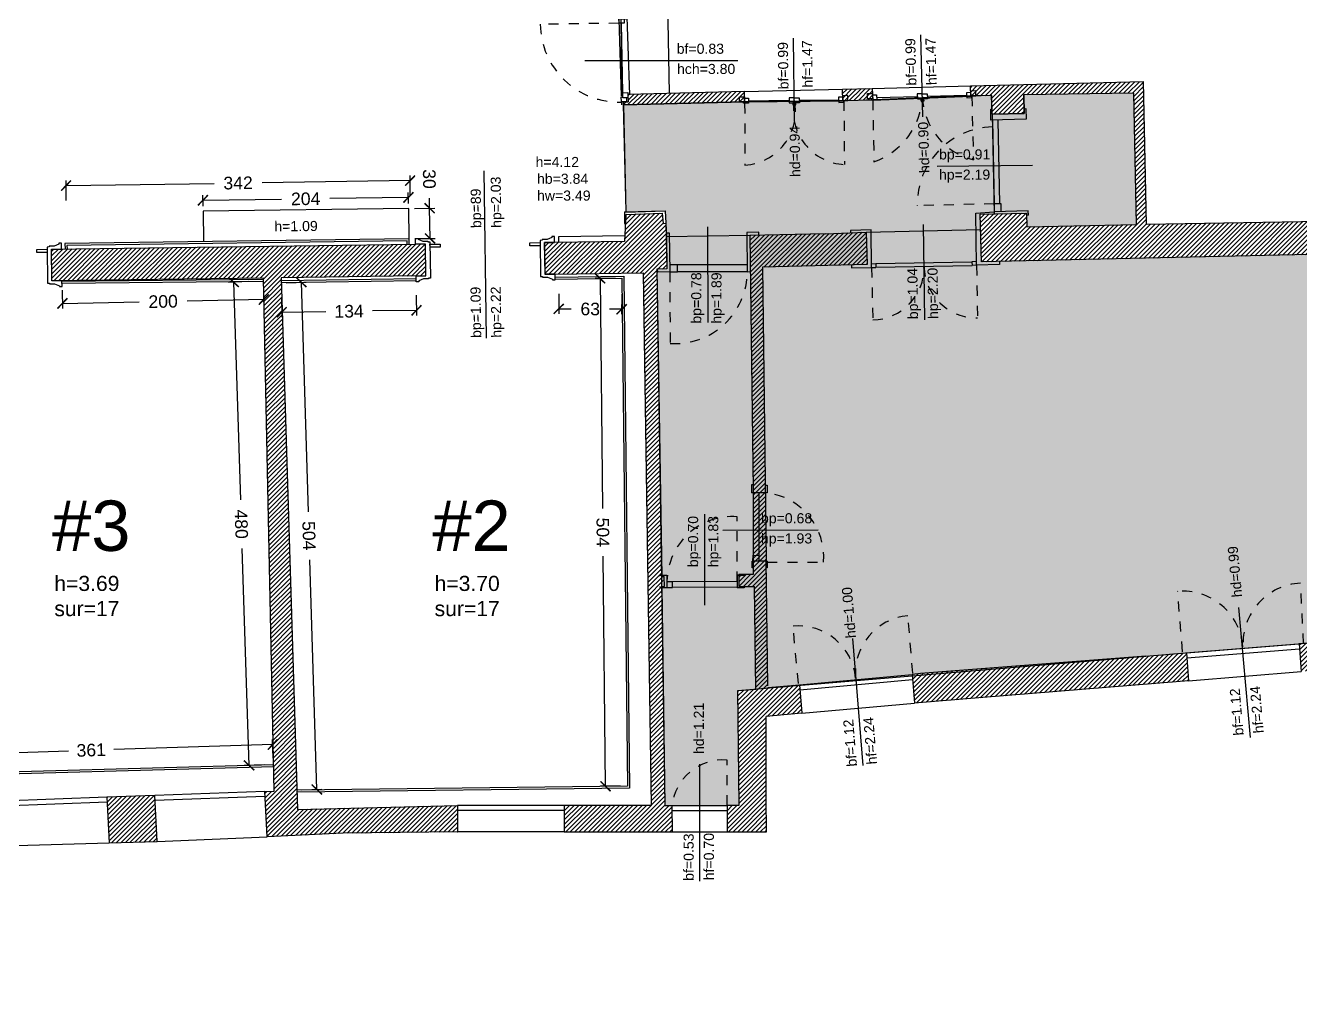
# Model space of a CAD drawing. Header units: millimetres. Extents: x -69 to 235, y 2 to 992.
# Drawn here: x 169.33 to 181.99, y 479.21 to 488.97 of the extents above; entities that cross this region are included whole.
import ezdxf
from ezdxf.enums import TextEntityAlignment as Align

# ---------------------------------------------------------------- set-up
doc = ezdxf.new("R2010")
doc.units = ezdxf.units.MM
doc.header["$LTSCALE"] = 0.01
doc.linetypes.add('HIDDEN2', pattern=[4.7625, 3.175, -1.5875])
for name, color, linetype in [('ob_A_CONTROPARETI', 10, 'Continuous'), ('ob_A_linea_proiezione', 251, 'HIDDEN2'), ('ob_A_linea_v2', 251, 'Continuous'), ('ob_A_muro', 1, 'Continuous'), ('ob_A_muro_r', 252, 'Continuous'), ('ob_A_serramento_vetro', 253, 'Continuous'), ('ob_cornici corrette', 3, 'Continuous'), ('ob_Q 1_50', 250, 'Continuous'), ('ob_retino chiaro', 254, 'Continuous'), ('ob_serramento_s', 3, 'Continuous'), ('ob_TXT 1_50', 250, 'Continuous')]:
    doc.layers.add(name, color=color, linetype=linetype)
doc.styles.add('m 1_50', font='arial.ttf', dxfattribs={"height": 0.125})
doc.styles.get("Standard").update_dxf_attribs({"font": 'arial.ttf'})
doc.styles.add('STYLE1', font='arial.ttf')
doc.styles.add('Testo L', font='arial.ttf', dxfattribs={"height": 2.5})
doc.dimstyles.new('m 1_50 cm', dxfattribs={"dimtxt": 0.1, "dimasz": 0.1, "dimexe": 0.05, "dimexo": 0.05, "dimgap": 0.1, "dimtad": 0, "dimdec": 1, "dimlfac": 100, "dimrnd": 1, "dimdsep": 46, "dimtxsty": 'm 1_50', "dimblk": 'ARCHTICK', "dimcen": 0.2, "dimadec": 0, "dimazin": 0, "dimtfac": 1, "dimtdec": 1, "dimtofl": 0, "dimtmove": 0, "dimatfit": 3, "dimldrblk": 'DOT', "dimfxl": 0.15, "dimfxlon": 1, "dimtolj": 1, "dimtzin": 0, "dimarcsym": 0})

# ---------------------------------------------------------------- blocks, each defined once
blk = doc.blocks.new('ccc')
at = {"layer": 'ob_A_linea_proiezione'}
for points in [[(61.188, 5.738), (60.406, 5.738)], [(61.217, 4.174), (60.435, 4.174)], [(61.229, 3.56), (60.447, 3.56)], [(61.258, 1.997), (60.476, 1.997)], [(61.269, 1.383), (60.487, 1.383)], [(61.269, 1.383), (60.487, 1.383)]]:
    blk.add_lwpolyline(points, dxfattribs=at)
for centre, radius, start, end in [((61.187, 5.737), 0.781, 179.9655, 271.143), ((61.217, 4.174), 0.782, 91.0649, 180), ((61.228, 3.56), 0.781, 179.9655, 271.143), ((61.258, 1.997), 0.782, 91.0649, 180), ((61.268, 1.382), 0.781, 179.9655, 271.143)]:
    blk.add_arc(centre, radius, start, end, dxfattribs=at)
at = {"layer": 'ob_A_linea_v2'}
for p, q in [((61.284, 0.662), (61.179, 6.25)), ((61.368, 0.672), (61.242, 6.25))]:
    blk.add_line(p, q, dxfattribs=at)
at = {"layer": 'ob_serramento_s'}
for points in [[(61.251, 5.829), (61.253, 5.779), (61.203, 5.778), (61.201, 5.828)], [(61.253, 4.958), (61.252, 5.008), (61.202, 5.006), (61.203, 4.956)], [(61.253, 4.958), (61.254, 4.908), (61.204, 4.906), (61.203, 4.956)], [(61.285, 4.086), (61.284, 4.136), (61.234, 4.135), (61.235, 4.085)], [(61.292, 3.652), (61.293, 3.602), (61.243, 3.6), (61.242, 3.65)], [(61.293, 2.78), (61.292, 2.83), (61.242, 2.829), (61.243, 2.779)], [(61.293, 2.78), (61.294, 2.73), (61.244, 2.729), (61.243, 2.779)], [(61.326, 1.909), (61.325, 1.959), (61.274, 1.957), (61.276, 1.907)], [(61.332, 1.474), (61.334, 1.424), (61.284, 1.423), (61.282, 1.473)], [(61.347, 0.694), (61.349, 0.644), (61.299, 0.643), (61.297, 0.693)]]:
    blk.add_lwpolyline(points, close=True, dxfattribs=at)
for points in [[(61.238, 5.778), (61.238, 5.738), (61.188, 5.738), (61.187, 5.788), (61.202, 5.788)], [(61.227, 5.007), (61.213, 5.738)], [(61.228, 4.956), (61.228, 4.957)], [(61.242, 4.175), (61.229, 4.907)], [(61.269, 4.136), (61.267, 4.176), (61.217, 4.174), (61.218, 4.124), (61.234, 4.125)], [(61.278, 3.601), (61.279, 3.561), (61.229, 3.56), (61.228, 3.61), (61.243, 3.61)], [(61.267, 2.829), (61.254, 3.56)], [(61.268, 2.778), (61.268, 2.78)], [(61.283, 1.997), (61.269, 2.729)], [(61.309, 1.958), (61.308, 1.998), (61.258, 1.997), (61.259, 1.947), (61.275, 1.947)], [(61.319, 1.423), (61.319, 1.383), (61.269, 1.383), (61.268, 1.433), (61.283, 1.433)], [(61.297, 0.693), (61.294, 1.383)], [(61.334, 0.643), (61.334, 0.603), (61.284, 0.602), (61.283, 0.652), (61.298, 0.653)]]:
    blk.add_lwpolyline(points, dxfattribs=at)
blk = doc.blocks.new('_ARCHTICK')
at = {"color": 0, "linetype": 'ByBlock', "const_width": 0.15}
blk.add_lwpolyline([(-0.5, -0.5), (0.5, 0.5)], dxfattribs=at)
blk = doc.blocks.new('*D65')
at = {"layer": 'Defpoints', "color": 0, "transparency": 16777216}
for p in [(167.859, 486.354), (171.672, 2.386), (167.859, 2.254)]:
    blk.add_point(p, dxfattribs=at)
at = {"layer": 'ob_Q 1_50', "color": 0, "lineweight": -2, "transparency": 16777216}
for p, q in [((167.859, 2.404), (167.859, 2.204)), ((171.672, 2.336), (171.672, 2.204)), ((167.859, 2.254), (169.539, 2.254)), ((171.672, 2.254), (169.991, 2.254))]:
    blk.add_line(p, q, dxfattribs=at)
at = {"layer": 'ob_Q 1_50', "color": 0, "lineweight": -2, "transparency": 16777216, "xscale": 0.1, "yscale": 0.1, "zscale": 0.1, "rotation": 180}
blk.add_blockref('_ARCHTICK', (167.859, 2.254), dxfattribs=at)
at = {"layer": 'ob_Q 1_50', "color": 0, "lineweight": -2, "transparency": 16777216, "xscale": 0.1, "yscale": 0.1, "zscale": 0.1}
blk.add_blockref('_ARCHTICK', (171.672, 2.254), dxfattribs=at)
at = {"layer": 'ob_Q 1_50', "color": 0, "transparency": 16777216, "insert": (169.765, 2.254), "char_height": 0.125, "attachment_point": 5, "style": 'm 1_50'}
blk.add_mtext('\\A1;381', dxfattribs=at)
blk = doc.blocks.new('_Dot')
at = {"color": 0, "linetype": 'ByBlock', "lineweight": -2}
blk.add_line((-0.5, 0), (-1, 0), dxfattribs=at)
at = {"color": 0, "linetype": 'ByBlock', "const_width": 0.5}
blk.add_lwpolyline([(-0.25, 0, 1), (0.25, 0, 1)], format="xyb", close=True, dxfattribs=at)
blk = doc.blocks.new('*D68')
at = {"layer": 'Defpoints', "color": 0, "transparency": 16777216}
for p in [(171.782, 481.83), (171.788, 481.643), (168.184, 481.531)]:
    blk.add_point(p, dxfattribs=at)
at = {"layer": 'ob_Q 1_50', "color": 0, "lineweight": -2, "transparency": 16777216}
for p, q in [((171.787, 481.693), (171.781, 481.88)), ((168.182, 481.581), (168.176, 481.768)), ((168.178, 481.718), (169.754, 481.767)), ((171.782, 481.83), (170.206, 481.781))]:
    blk.add_line(p, q, dxfattribs=at)
at = {"layer": 'ob_Q 1_50', "color": 0, "lineweight": -2, "transparency": 16777216, "xscale": 0.1, "yscale": 0.1, "zscale": 0.1}
for p, rotation in [((171.782, 481.83), 1.77074313234936), ((168.178, 481.718), 181.7707431323493)]:
    blk.add_blockref('_ARCHTICK', p, dxfattribs=dict(at, rotation=rotation))
at = {"layer": 'ob_Q 1_50', "color": 0, "transparency": 16777216, "insert": (169.98, 481.774), "char_height": 0.125, "attachment_point": 5, "rotation": 1.7707, "style": 'm 1_50'}
blk.add_mtext('\\A1;361', dxfattribs=at)
blk = doc.blocks.new('*D69')
at = {"layer": 'Defpoints', "color": 0, "transparency": 16777216}
for p in [(171.394, 486.419), (171.635, 486.426), (171.789, 481.63)]:
    blk.add_point(p, dxfattribs=at)
at = {"layer": 'ob_Q 1_50', "color": 0, "lineweight": -2, "transparency": 16777216}
for p, q in [((171.543, 486.424), (171.344, 486.417)), ((171.394, 486.419), (171.463, 484.257)), ((171.547, 481.623), (171.478, 483.776)), ((171.697, 481.627), (171.497, 481.621))]:
    blk.add_line(p, q, dxfattribs=at)
at = {"layer": 'ob_Q 1_50', "color": 0, "lineweight": -2, "transparency": 16777216, "xscale": 0.1, "yscale": 0.1, "zscale": 0.1}
for p, rotation in [((171.394, 486.419), 91.83378565850053), ((171.547, 481.623), 271.8337856585005)]:
    blk.add_blockref('_ARCHTICK', p, dxfattribs=dict(at, rotation=rotation))
at = {"layer": 'ob_Q 1_50', "color": 0, "transparency": 16777216, "insert": (171.47, 484.017), "char_height": 0.125, "attachment_point": 5, "rotation": 271.8338, "style": 'm 1_50'}
blk.add_mtext('\\A1;480', dxfattribs=at)
blk = doc.blocks.new('*D70')
at = {"layer": 'Defpoints', "color": 0, "transparency": 16777216}
for p in [(169.69, 486.389), (171.69, 486.427), (171.693, 486.247)]:
    blk.add_point(p, dxfattribs=at)
at = {"layer": 'ob_Q 1_50', "color": 0, "lineweight": -2, "transparency": 16777216}
for p, q in [((169.691, 486.339), (169.694, 486.158)), ((171.691, 486.377), (171.694, 486.197)), ((169.694, 486.208), (170.455, 486.223)), ((171.693, 486.247), (170.932, 486.232))]:
    blk.add_line(p, q, dxfattribs=at)
at = {"layer": 'ob_Q 1_50', "color": 0, "lineweight": -2, "transparency": 16777216, "xscale": 0.1, "yscale": 0.1, "zscale": 0.1}
for p, rotation in [((171.693, 486.247), 1.100985772598776), ((169.694, 486.208), 181.1009857725988)]:
    blk.add_blockref('_ARCHTICK', p, dxfattribs=dict(at, rotation=rotation))
at = {"layer": 'ob_Q 1_50', "color": 0, "transparency": 16777216, "insert": (170.694, 486.227), "char_height": 0.125, "attachment_point": 5, "rotation": 1.101, "style": 'm 1_50'}
blk.add_mtext('\\A1;200', dxfattribs=at)
blk = doc.blocks.new('*D71')
at = {"layer": 'Defpoints', "color": 0, "transparency": 16777216}
for p in [(175.248, 486.458), (175.086, 481.415), (175.303, 481.418)]:
    blk.add_point(p, dxfattribs=at)
at = {"layer": 'ob_Q 1_50', "color": 0, "lineweight": -2, "transparency": 16777216}
for p, q in [((175.182, 486.458), (174.982, 486.455)), ((175.032, 486.456), (175.056, 484.173)), ((175.086, 481.415), (175.062, 483.698)), ((175.236, 481.417), (175.036, 481.415))]:
    blk.add_line(p, q, dxfattribs=at)
at = {"layer": 'ob_Q 1_50', "color": 0, "lineweight": -2, "transparency": 16777216, "xscale": 0.1, "yscale": 0.1, "zscale": 0.1}
for p, rotation in [((175.032, 486.456), 90.62478471469106), ((175.086, 481.415), 270.624784714691)]:
    blk.add_blockref('_ARCHTICK', p, dxfattribs=dict(at, rotation=rotation))
at = {"layer": 'ob_Q 1_50', "color": 0, "transparency": 16777216, "insert": (175.059, 483.936), "char_height": 0.125, "attachment_point": 5, "rotation": 270.6248, "style": 'm 1_50'}
blk.add_mtext('\\A1;504', dxfattribs=at)
blk = doc.blocks.new('*D72')
at = {"layer": 'Defpoints', "color": 0, "transparency": 16777216}
for p in [(171.867, 486.413), (172.022, 481.378), (172.22, 481.384)]:
    blk.add_point(p, dxfattribs=at)
at = {"layer": 'ob_Q 1_50', "color": 0, "lineweight": -2, "transparency": 16777216}
for p, q in [((171.917, 486.414), (172.115, 486.42)), ((172.065, 486.419), (172.135, 484.139)), ((172.22, 481.384), (172.15, 483.664)), ((172.072, 481.38), (172.27, 481.386))]:
    blk.add_line(p, q, dxfattribs=at)
at = {"layer": 'ob_Q 1_50', "color": 0, "lineweight": -2, "transparency": 16777216, "xscale": 0.1, "yscale": 0.1, "zscale": 0.1}
for p, rotation in [((172.065, 486.419), 91.77074313235009), ((172.22, 481.384), 271.7707431323501)]:
    blk.add_blockref('_ARCHTICK', p, dxfattribs=dict(at, rotation=rotation))
at = {"layer": 'ob_Q 1_50', "color": 0, "transparency": 16777216, "insert": (172.142, 483.902), "char_height": 0.125, "attachment_point": 5, "rotation": 271.7707, "style": 'm 1_50'}
blk.add_mtext('\\A1;504', dxfattribs=at)
blk = doc.blocks.new('*D73')
at = {"layer": 'Defpoints', "color": 0, "transparency": 16777216}
for p in [(173.205, 486.431), (171.867, 486.413), (173.209, 486.139)]:
    blk.add_point(p, dxfattribs=at)
at = {"layer": 'ob_Q 1_50', "color": 0, "lineweight": -2, "transparency": 16777216}
for p, q in [((171.869, 486.271), (171.871, 486.071)), ((173.207, 486.289), (173.21, 486.089)), ((171.871, 486.121), (172.308, 486.127)), ((173.209, 486.139), (172.772, 486.133))]:
    blk.add_line(p, q, dxfattribs=at)
at = {"layer": 'ob_Q 1_50', "color": 0, "lineweight": -2, "transparency": 16777216, "xscale": 0.1, "yscale": 0.1, "zscale": 0.1}
for p, rotation in [((171.871, 486.121), 180.7754695937432), ((173.209, 486.139), 0.7754695937431613)]:
    blk.add_blockref('_ARCHTICK', p, dxfattribs=dict(at, rotation=rotation))
at = {"layer": 'ob_Q 1_50', "color": 0, "transparency": 16777216, "insert": (172.54, 486.13), "char_height": 0.125, "attachment_point": 5, "rotation": 0.7755, "style": 'm 1_50'}
blk.add_mtext('\\A1;134', dxfattribs=at)
blk = doc.blocks.new('*D74')
at = {"layer": 'Defpoints', "color": 0, "transparency": 16777216}
for p in [(174.623, 486.462), (175.248, 486.458), (175.246, 486.15)]:
    blk.add_point(p, dxfattribs=at)
at = {"layer": 'ob_Q 1_50', "color": 0, "lineweight": -2, "transparency": 16777216}
for p, q in [((174.622, 486.304), (174.621, 486.104)), ((175.247, 486.3), (175.246, 486.1)), ((174.621, 486.154), (174.744, 486.153)), ((175.246, 486.15), (175.124, 486.151))]:
    blk.add_line(p, q, dxfattribs=at)
at = {"layer": 'ob_Q 1_50', "color": 0, "lineweight": -2, "transparency": 16777216, "xscale": 0.1, "yscale": 0.1, "zscale": 0.1}
for p, rotation in [((174.621, 486.154), 179.6708167514122), ((175.246, 486.15), 359.6708167514122)]:
    blk.add_blockref('_ARCHTICK', p, dxfattribs=dict(at, rotation=rotation))
at = {"layer": 'ob_Q 1_50', "color": 0, "transparency": 16777216, "insert": (174.934, 486.152), "char_height": 0.125, "attachment_point": 5, "rotation": 359.6708, "style": 'm 1_50'}
blk.add_mtext('\\A1;63', dxfattribs=at)
blk = doc.blocks.new('*D77')
at = {"layer": 'Defpoints', "color": 0, "transparency": 16777216}
for p in [(173.146, 487.427), (173.154, 486.851), (169.739, 486.803)]:
    blk.add_point(p, dxfattribs=at)
at = {"layer": 'ob_Q 1_50', "color": 0, "lineweight": -2, "transparency": 16777216}
for p, q in [((173.148, 487.277), (173.145, 487.477)), ((169.733, 487.228), (169.73, 487.428)), ((169.731, 487.378), (171.201, 487.399)), ((173.146, 487.427), (171.676, 487.406))]:
    blk.add_line(p, q, dxfattribs=at)
at = {"layer": 'ob_Q 1_50', "color": 0, "lineweight": -2, "transparency": 16777216, "xscale": 0.1, "yscale": 0.1, "zscale": 0.1}
for p, rotation in [((173.146, 487.427), 0.8085399945204677), ((169.731, 487.378), 180.8085399945205)]:
    blk.add_blockref('_ARCHTICK', p, dxfattribs=dict(at, rotation=rotation))
at = {"layer": 'ob_Q 1_50', "color": 0, "transparency": 16777216, "insert": (171.438, 487.403), "char_height": 0.125, "attachment_point": 5, "rotation": 0.8085, "style": 'm 1_50'}
blk.add_mtext('\\A1;342', dxfattribs=at)
blk = doc.blocks.new('*D78')
at = {"layer": 'Defpoints', "color": 0, "transparency": 16777216}
for p in [(173.129, 487.26), (171.09, 487.123), (173.13, 487.151)]:
    blk.add_point(p, dxfattribs=at)
at = {"layer": 'ob_Q 1_50', "color": 0, "lineweight": -2, "transparency": 16777216}
for p, q in [((171.09, 487.173), (171.088, 487.282)), ((171.089, 487.232), (171.87, 487.243)), ((173.129, 487.26), (172.348, 487.249)), ((173.13, 487.201), (173.128, 487.31))]:
    blk.add_line(p, q, dxfattribs=at)
at = {"layer": 'ob_Q 1_50', "color": 0, "lineweight": -2, "transparency": 16777216, "xscale": 0.1, "yscale": 0.1, "zscale": 0.1}
for p, rotation in [((173.129, 487.26), 0.7754655433792914), ((171.089, 487.232), 180.7754655433793)]:
    blk.add_blockref('_ARCHTICK', p, dxfattribs=dict(at, rotation=rotation))
at = {"layer": 'ob_Q 1_50', "color": 0, "transparency": 16777216, "insert": (172.109, 487.246), "char_height": 0.125, "attachment_point": 5, "rotation": 0.7755, "style": 'm 1_50'}
blk.add_mtext('\\A1;204', dxfattribs=at)
blk = doc.blocks.new('*D105')
at = {"layer": 'Defpoints', "color": 0, "transparency": 16777216}
for p in [(173.132, 487.151), (173.34, 487.153), (173.136, 486.851)]:
    blk.add_point(p, dxfattribs=at)
at = {"layer": 'ob_Q 1_50', "color": 0, "lineweight": -2, "transparency": 16777216}
for p, q in [((173.34, 487.153), (173.339, 487.253)), ((173.19, 487.151), (173.39, 487.154)), ((173.344, 486.853), (173.34, 487.153)), ((173.194, 486.851), (173.394, 486.854))]:
    blk.add_line(p, q, dxfattribs=at)
at = {"layer": 'ob_Q 1_50', "color": 0, "lineweight": -2, "transparency": 16777216, "xscale": 0.1, "yscale": 0.1, "zscale": 0.1}
for p, rotation in [((173.34, 487.153), 90.77601833563904), ((173.344, 486.853), 270.776018335639)]:
    blk.add_blockref('_ARCHTICK', p, dxfattribs=dict(at, rotation=rotation))
at = {"layer": 'ob_Q 1_50', "color": 0, "transparency": 16777216, "insert": (173.336, 487.443), "char_height": 0.125, "attachment_point": 5, "rotation": 270.776, "style": 'm 1_50'}
blk.add_mtext('\\A1;30', dxfattribs=at)
blk = doc.blocks.new('A$C44A577F8')
at = {"layer": 'ob_cornici corrette'}
for points in [[(0.044, 0.18), (0.044, -0.18), (0.044, -0.18), (0.024, -0.18), (0.024, -0.187), (-0.025, -0.187), (-0.073, -0.207), (-0.073, -0.215), (-0.099, -0.215), (-0.099, -0.157), (0, -0.157), (0, 0.157), (-0.099, 0.157), (-0.099, 0.215), (-0.073, 0.215), (-0.073, 0.207), (-0.025, 0.187), (0.024, 0.187), (0.024, 0.18), (0.044, 0.18)], [(1.138, 0.18), (1.138, -0.18), (1.138, -0.18), (1.158, -0.18), (1.158, -0.187), (1.207, -0.187), (1.255, -0.207), (1.255, -0.215), (1.281, -0.215), (1.281, -0.157), (1.182, -0.157), (1.182, 0.157), (1.281, 0.157), (1.281, 0.215), (1.255, 0.215), (1.255, 0.207), (1.207, 0.187), (1.158, 0.187), (1.158, 0.18), (1.138, 0.18)]]:
    blk.add_lwpolyline(points, dxfattribs=at)
for points in [[(0.044, 0.157), (0.146, 0.157), (0.146, 0.127), (0.044, 0.127)], [(1.036, 0.157), (1.138, 0.157), (1.138, 0.127), (1.036, 0.127)]]:
    blk.add_lwpolyline(points, close=True, dxfattribs=at)

msp = doc.modelspace()

# ---------------------------------------------------------------- hatches: boundary and pattern name
at = {"layer": 'ob_A_muro_r'}
h = msp.add_hatch(dxfattribs=at)
h.set_pattern_fill('ANSI31', color=256, scale=0.01)
h.paths.add_polyline_path([(185.4749, 497.4966), (185.3386, 497.4995), (185.2644, 495.0807), (185.124, 495.085), (185.2007, 497.5879), (185.2262, 498.4176), (182.4134, 498.4762), (182.3776, 497.0157), (182.0659, 497.019), (182.0994, 498.7732), (182.4176, 498.7708), (182.4158, 498.5762), (185.2293, 498.5208), (185.2319, 498.6488), (185.3616, 498.6462), (185.3411, 497.6246), (185.4788, 497.6218)])
h.paths.add_polyline_path([(175.5582, 496.0257), (175.5539, 498.1035), (175.5526, 498.7575), (175.1249, 498.7575), (175.1198, 498.515), (174.2627, 498.5146), (172.9466, 498.514), (171.9358, 498.5136), (170.2793, 498.5129), (169.6707, 498.5126), (169.6682, 498.218), (173.5986, 498.186), (173.5986, 498.1873), (173.5986, 498.2005), (175.238, 498.178), (175.238, 496.4202), (175.238, 496.1412), (175.238, 494.3844), (175.2181, 494.3843), (175.2181, 494.3722), (173.5981, 494.3659), (173.5981, 494.3803), (169.9642, 494.3716), (169.9643, 494.0524), (169.9643, 493.9525), (170.1401, 493.9525), (170.1401, 493.8988), (170.1401, 493.7501), (170.4727, 493.7501), (170.4731, 493.9526), (175.1824, 493.9534), (175.1875, 493.4433), (175.5635, 493.4486)])
h.paths.add_polyline_path([(173.626, 496.4202), (173.5981, 496.4202), (173.5982, 496.4555), (173.3191, 496.4562), (173.3191, 496.4373), (170.2836, 496.4388), (170.2836, 496.4568), (170.0008, 496.4562), (170.0008, 496.4383), (170.0008, 496.4249), (169.9729, 496.1395), (170.0008, 496.1395), (170.0008, 496.1082), (170.2836, 496.1075), (170.2836, 496.122), (173.3122, 496.1234), (173.3122, 496.1069), (173.5981, 496.1075), (173.5981, 496.1412), (173.626, 496.1412)], flags=17)
h.paths.add_polyline_path([(182.4073, 491.3237), (182.0128, 491.3108), (182.0442, 490.3578), (181.8184, 490.3578), (181.825, 490.0676), (182.0679, 490.0676), (182.119, 488.6687), (182.125, 488.5167), (182.4699, 488.5243)])
h.paths.add_polyline_path([(185.7641, 487.3429), (185.1497, 487.2962), (185.1467, 489.7462), (184.6715, 489.7498), (184.6715, 487.2603), (182.4981, 487.0961), (182.4955, 487.4856), (182.1744, 487.4773), (182.1869, 487.0222), (180.458, 486.9929), (180.4267, 488.4093), (178.7086, 488.3661), (178.7126, 488.2662), (178.9207, 488.2711), (178.9236, 488.086), (179.2422, 488.0924), (179.2393, 488.2792), (180.3291, 488.2964), (180.358, 486.9907), (179.2683, 486.9693), (179.2653, 487.1036), (178.8065, 487.0944), (178.817, 486.6199), (182.0789, 486.6925), (182.2046, 483.2029), (182.21, 482.8497), (181.9718, 482.8302), (181.9912, 482.5549), (182.2799, 482.578), (182.2741, 482.6878), (183.1214, 482.762), (183.101, 483.041), (182.601, 483.0171), (182.4687, 486.5961), (185.8015, 486.848)])
h.paths.add_polyline_path([(190.6392, 489.3005), (190.2099, 489.2874), (190.2489, 487.6816), (186.7974, 487.4207), (186.8352, 486.9261), (190.2432, 487.1836), (190.3707, 483.555), (189.8753, 483.5209), (189.8899, 483.2998), (190.7235, 483.3877)])
h = msp.add_hatch(dxfattribs=at)
h.set_pattern_fill('ANSI31', color=256, scale=0.01)
h.paths.add_polyline_path([(177.7345, 488.3419), (177.4387, 488.3345), (177.4406, 488.2193), (177.738, 488.2268)])
h.paths.add_polyline_path([(176.4646, 488.3105), (175.3074, 488.2818), (175.31, 488.209), (175.2634, 488.2085), (175.264, 488.1797), (176.4662, 488.2103)])
h = msp.add_hatch(dxfattribs=at)
h.set_pattern_fill('ANSI31', color=256, scale=0.01)
edge = h.paths.add_edge_path()
edge.add_line((175.6897, 486.8666), (175.6848, 487.0041))
edge.add_line((175.6848, 487.0041), (175.6575, 487.0028))
edge.add_line((175.6575, 487.0028), (175.6491, 487.1041))
edge.add_line((175.6491, 487.1041), (175.2878, 487.0922))
edge.add_line((175.2878, 487.0922), (175.2736, 486.8227))
edge.add_line((175.2736, 486.8227), (174.4808, 486.8118))
edge.add_line((174.4808, 486.8118), (174.4851, 486.4976))
edge.add_line((174.4851, 486.4976), (175.4582, 486.511))
edge.add_line((175.4582, 486.511), (175.5403, 481.226))
edge.add_line((175.5403, 481.226), (174.793, 481.2257))
edge.add_line((174.793, 481.2257), (174.6752, 481.2257))
edge.add_line((174.6752, 481.2257), (174.6752, 480.9636))
edge.add_line((174.6752, 480.9636), (174.7529, 480.9624))
edge.add_arc((174.7529, 481.2624), 0.3, 270, 270.02555)
edge.add_line((174.7531, 480.9624), (175.746, 480.9628))
edge.add_line((175.746, 480.9628), (175.7458, 481.2262))
edge.add_line((175.7458, 481.2262), (175.6736, 481.226))
edge.add_line((175.6736, 481.226), (175.6449, 483.3991))
edge.add_line((175.6449, 483.3991), (175.6689, 483.4991))
edge.add_line((175.6689, 483.4991), (175.6433, 483.4991))
edge.add_line((175.6433, 483.4991), (175.5942, 486.5477))
edge.add_line((175.5942, 486.5477), (175.6952, 486.5499))
edge.add_line((175.6952, 486.5499), (175.6897, 486.8666))
h = msp.add_hatch(dxfattribs=at)
h.set_pattern_fill('ANSI31', color=256, scale=0.01)
h.paths.add_polyline_path([(177.6826, 486.5958), (176.643, 486.5668), (176.6813, 483.6594), (176.6979, 482.3943), (177.0118, 482.4229), (177.0361, 482.1416), (176.6794, 482.1082), (176.6794, 482.0915), (176.6816, 481.302), (176.6825, 480.9632), (176.2933, 480.9631), (176.2932, 481.2257), (176.4133, 481.2273), (176.3984, 482.3668), (176.5779, 482.3782), (176.5645, 483.3995), (176.4096, 483.3995), (176.4081, 483.5161), (176.5517, 483.5162), (176.5515, 484.359), (176.5191, 486.8825), (177.2678, 486.8988), (177.6734, 486.916)])
h = msp.add_hatch(dxfattribs=at)
h.set_pattern_fill('ANSI31', color=256, scale=0.01)
h.paths.add_polyline_path([(173.2991, 486.7959), (169.5861, 486.7457), (169.5903, 486.4315), (171.6893, 486.4599), (171.7968, 481.3659), (171.7029, 481.3626), (171.7252, 480.9148), (172.4764, 480.9486), (173.6154, 480.963), (173.6151, 481.2253), (172.0285, 481.185), (171.8653, 486.4623), (173.3034, 486.4818)])
h.paths.add_polyline_path([(170.6133, 481.3235), (170.136, 481.3064), (170.1586, 480.8552), (170.6361, 480.8677)])
h.paths.add_polyline_path([(166.9499, 481.242), (164.7041, 481.2528), (164.7076, 480.8096), (165.4799, 480.8062), (165.4781, 480.5967), (166.328, 480.5893), (166.3299, 480.8026), (166.9462, 480.7999)])
h.paths.add_polyline_path([(166.2289, 480.6902), (165.5789, 480.6958), (165.5832, 481.1877), (166.2332, 481.182)], flags=16)
h.paths.add_polyline_path([(163.6631, 481.2335), (163.5171, 481.2253), (163.5185, 481.7921), (163.2576, 481.7944), (163.2536, 481.1347), (162.3853, 481.136), (162.3888, 480.7489), (163.6677, 480.7892)])
h = msp.add_hatch(dxfattribs=at)
h.set_pattern_fill('ANSI31', color=256, scale=0.01)
h.paths.add_polyline_path([(180.8528, 482.7392), (180.4504, 482.7065), (178.2132, 482.5337), (178.1287, 482.526), (178.152, 482.2417), (178.7932, 482.2933), (180.8736, 482.4629)])
at = {"layer": 'ob_retino chiaro'}
h = msp.add_hatch(color=256, dxfattribs=at)
h.dxf.hatch_style = 1
h.paths.add_polyline_path([(175.264, 488.1801), (175.2887, 487.1145), (175.6779, 487.1277), (175.6854, 487.0042), (175.6848, 487.0037), (175.6952, 486.5499), (175.5942, 486.5477), (175.6736, 481.226), (176.4133, 481.2264), (176.3984, 482.3668), (180.8422, 482.7384), (182.21, 482.8497), (182.2046, 483.2029), (182.1417, 484.9477), (182.0789, 486.6925), (178.817, 486.6199), (178.8065, 487.0944), (179.2653, 487.1036), (179.2683, 486.9693), (180.358, 486.9907), (180.3291, 488.2964), (179.2393, 488.2792), (179.243, 488.0924), (178.9236, 488.086), (178.9192, 488.2711), (178.7125, 488.2676), (177.5893, 488.223), (176.4662, 488.2103)])

# ---------------------------------------------------------------- linework, layer by layer
at = {"layer": 'ob_A_CONTROPARETI'}
for p, q in [((171.6898, 486.447), (169.6896, 486.4241)), ((173.2047, 486.4507), (171.8666, 486.4326)), ((173.2049, 486.4307), (171.8669, 486.4126)), ((171.69, 486.427), (169.6898, 486.4041))]:
    msp.add_line(p, q, dxfattribs=at)
for points in [[(173.1364, 486.8506), (173.1323, 487.1506), (171.0904, 487.1229), (171.0945, 486.8229)], [(173.1369, 486.7937), (173.1364, 486.8506), (169.719, 486.8032), (169.7203, 486.7475)], [(173.1169, 486.7936), (173.1166, 486.8303), (169.7394, 486.7835), (169.7403, 486.7478)], [(174.6231, 486.8142), (174.6223, 486.8731), (175.2753, 486.8823)], [(174.5849, 486.4494), (175.2482, 486.4583), (175.3032, 481.4176), (172.0225, 481.3784)], [(174.5846, 486.4693), (175.268, 486.4786), (175.3234, 481.3979), (172.0231, 481.3584)], [(168.1835, 481.5311), (171.7886, 481.6304)], [(168.1841, 481.5111), (171.7892, 481.6104)]]:
    msp.add_lwpolyline(points, dxfattribs=at)
at = {"layer": 'ob_A_linea_proiezione'}
for p, q in [((177.7279, 486.5645), (177.7391, 486.0446)), ((178.769, 486.5844), (178.7777, 486.0644)), ((182.0159, 482.831), (181.9852, 483.4316)), ((180.8149, 482.7512), (180.7658, 483.3505)), ((178.1365, 482.5389), (178.0875, 483.1071)), ((177.0004, 482.4371), (176.9476, 483.0049))]:
    msp.add_line(p, q, dxfattribs=at)
for points in [[(177.4513, 488.2199), (177.4578, 487.5863)], [(177.7385, 488.2267), (177.7503, 487.6135)], [(178.7224, 488.2662), (178.738, 487.6327)], [(176.467, 488.1945), (176.4699, 487.5812)], [(178.9441, 487.1964), (178.1796, 487.1781)], [(175.7257, 486.5204), (175.7261, 485.8114)], [(176.3938, 483.4474), (176.3935, 484.0913)], [(176.6912, 483.6396), (177.2508, 483.6399)], [(176.2932, 481.2257), (176.2931, 481.675)]]:
    msp.add_lwpolyline(points, dxfattribs=at)
for centre, radius, start, end in [((176.4372, 488.1145), 0.5343, 273.5043, 11.34171), ((177.485, 488.1199), 0.5343, 169.24722, 267.08462), ((177.5084, 488.2968), 0.7249, 289.48862, 356.99618), ((178.9038, 488.285), 0.673, 182.22929, 255.74134), ((178.9493, 487.1916), 0.7698, 91.62333, 181.00343), ((177.7279, 486.5645), 0.52, 271.22546, 1.22546), ((178.769, 486.5844), 0.52, 180.95834, 270.95834), ((175.7771, 486.526), 0.7164, 265.9161, 359.72632), ((176.6073, 483.6882), 0.6452, 355.71079, 82.54491), ((176.3475, 483.4413), 0.6516, 85.95388, 179.0817), ((182.0159, 482.831), 0.6013, 92.92646, 182.94555), ((180.8149, 482.7512), 0.6013, 4.66204, 94.68113), ((178.1365, 482.5389), 0.5703, 94.92427, 184.92427), ((177.0004, 482.4371), 0.5703, 5.31539, 95.31539), ((176.2505, 481.1703), 0.5064, 85.17974, 175.04851)]:
    msp.add_arc(centre, radius, start, end, dxfattribs=at)
at = {"layer": 'ob_A_linea_v2'}
for p, q in [((175.2513, 488.2782), (175.1875, 493.4433)), ((176.4646, 488.3105), (177.4387, 488.3345)), ((177.7345, 488.3419), (178.7086, 488.3661)), ((176.4662, 488.2103), (177.4406, 488.2193)), ((177.738, 488.2268), (178.7126, 488.2662)), ((178.9236, 488.086), (178.9434, 487.0971)), ((177.6734, 486.916), (178.8099, 486.9411)), ((176.5189, 486.8825), (175.6897, 486.8683)), ((174.6752, 480.9636), (173.6154, 480.9635))]:
    msp.add_line(p, q, dxfattribs=at)
for points in [[(175.7216, 488.2901), (175.6202, 493.6732)], [(175.2873, 487.2544), (175.264, 488.1801)], [(180.8736, 482.4629), (181.9912, 482.5549)], [(177.0361, 482.1416), (178.152, 482.2417)], [(170.6361, 480.8677), (171.7252, 480.9148)], [(175.746, 480.9628), (176.2933, 480.9631)], [(169.1189, 480.8237), (170.1586, 480.8552)]]:
    msp.add_lwpolyline(points, dxfattribs=at)
at = {"layer": 'ob_A_muro'}
for p, q in [((180.458, 486.9929), (180.4267, 488.4093)), ((179.2422, 488.0924), (179.2393, 488.2792)), ((180.358, 486.9907), (180.3291, 488.2964)), ((175.2878, 487.0922), (175.2736, 486.8227)), ((175.6848, 487.0041), (175.6897, 486.8666)), ((175.2736, 486.8227), (174.5799, 486.8133)), ((177.2678, 486.8988), (177.6734, 486.916)), ((177.6734, 486.916), (177.6826, 486.5958)), ((169.5861, 486.7457), (173.2, 486.7946)), ((169.5903, 486.4315), (169.5861, 486.7457)), ((177.6826, 486.5958), (176.643, 486.5668)), ((176.643, 486.5668), (176.6813, 483.6594)), ((171.6894, 486.4599), (169.5903, 486.4315)), ((171.7968, 481.3659), (171.6893, 486.4599)), ((173.2042, 486.4804), (171.8653, 486.4623)), ((174.5842, 486.4991), (175.4582, 486.511)), ((175.4582, 486.511), (175.5403, 481.226)), ((175.6433, 483.4991), (175.6689, 483.4991)), ((175.6449, 483.3991), (175.6702, 483.3991)), ((175.6702, 483.3991), (175.6689, 483.4991)), ((176.4096, 483.3995), (176.5645, 483.3995)), ((176.5779, 482.3782), (176.5645, 483.3995)), ((180.4504, 482.7065), (178.2132, 482.5337)), ((176.3984, 482.3668), (176.5779, 482.3782)), ((176.4133, 481.2264), (176.3984, 482.3668)), ((175.5403, 481.226), (174.793, 481.2257)), ((170.1586, 480.8552), (170.6361, 480.8677))]:
    msp.add_line(p, q, dxfattribs=at)
for points in [[(177.738, 488.2268), (177.4406, 488.2193), (177.4387, 488.3345), (177.7345, 488.3419), (177.738, 488.2268)], [(178.9207, 488.2711), (178.7126, 488.2662), (178.7086, 488.3661), (180.4267, 488.4093)], [(175.2441, 488.2068), (175.2447, 488.1778)], [(175.2634, 488.2085), (175.31, 488.209)], [(175.264, 488.1801), (175.2634, 488.2085)], [(175.264, 488.1797), (176.4662, 488.2103), (176.4646, 488.3105)], [(176.4646, 488.3105), (175.3074, 488.2818), (175.31, 488.209)], [(178.9236, 488.086), (178.9207, 488.2711)], [(180.3291, 488.2964), (179.2393, 488.2792)], [(178.9236, 488.086), (179.2422, 488.0924)], [(175.2878, 487.0922), (175.2878, 487.0922), (175.2878, 487.0922), (175.6491, 487.1041), (175.6575, 487.0028), (175.6848, 487.0041)], [(182.0789, 486.6925), (178.817, 486.6199), (178.8065, 487.0944), (179.2653, 487.1036), (179.2683, 486.9693), (180.358, 486.9907)], [(182.1869, 487.0222), (180.458, 486.9929)], [(174.5799, 486.8133), (174.4808, 486.8119), (174.485, 486.4977), (174.5842, 486.4991)], [(175.6897, 486.8666), (175.6952, 486.5499)], [(177.2678, 486.8988), (176.5191, 486.8825), (176.5515, 484.359), (176.5517, 483.5162), (176.4081, 483.5161), (176.4096, 483.3995)], [(173.2042, 486.4804), (173.3034, 486.4818), (173.2991, 486.7959), (173.2, 486.7946)], [(171.8653, 486.4623), (172.0285, 481.185), (173.6151, 481.2258), (173.6154, 480.9635), (172.4764, 480.9486), (171.7252, 480.9148)], [(175.6952, 486.5499), (175.5942, 486.5477)], [(175.5942, 486.5477), (175.6433, 483.4991)], [(176.6976, 482.411), (176.6813, 483.6594)], [(175.6449, 483.3991), (175.6736, 481.226)], [(182.21, 482.8497), (181.9718, 482.8302), (181.9912, 482.5558)], [(180.4504, 482.7065), (180.8528, 482.7392), (180.8736, 482.4629)], [(178.2132, 482.5337), (178.1287, 482.526), (178.152, 482.2417)], [(176.6977, 482.3943), (177.0118, 482.4229), (177.0361, 482.1416)], [(180.8736, 482.4629), (178.7932, 482.2933)], [(178.7932, 482.2933), (178.152, 482.2417)], [(177.0361, 482.1416), (176.6794, 482.1082)], [(176.6794, 482.0915), (176.6794, 482.1082)], [(176.6816, 481.302), (176.6794, 482.0915)], [(171.7252, 480.9148), (171.7029, 481.3626), (171.7968, 481.3659)], [(170.6361, 480.8677), (170.6133, 481.3235), (170.136, 481.3064), (170.1586, 480.8552)], [(176.2933, 480.9631), (176.6825, 480.9632), (176.6816, 481.302)], [(174.793, 481.2257), (174.6752, 481.2257), (174.6752, 480.9636)], [(175.6736, 481.226), (175.7458, 481.2262), (175.746, 480.9628)], [(176.4133, 481.2273), (176.2932, 481.2257), (176.2933, 480.9631)]]:
    msp.add_lwpolyline(points, dxfattribs=at)
msp.add_lwpolyline([(174.6752, 480.9636), (174.7529, 480.9624, 0.0001166), (174.7531, 480.9624), (175.746, 480.9628)], format="xyb", dxfattribs=at)
at = {"layer": 'ob_A_serramento_vetro'}
for p, q in [((180.8528, 482.7392), (181.9718, 482.8302)), ((180.8569, 482.6894), (181.9758, 482.7804)), ((177.0118, 482.4229), (178.1287, 482.526)), ((177.0164, 482.3731), (178.1333, 482.4762)), ((170.136, 481.3064), (169.0965, 481.2687)), ((170.1378, 481.2564), (169.0983, 481.2187)), ((171.7029, 481.3626), (170.6133, 481.3235)), ((171.7046, 481.3126), (170.6151, 481.2736)), ((174.6752, 481.1757), (173.615, 481.1758)), ((174.6752, 481.2257), (173.6151, 481.2258)), ((175.7458, 481.2262), (176.2932, 481.2257)), ((175.7458, 481.1762), (176.2932, 481.1757))]:
    msp.add_line(p, q, dxfattribs=at)
at = {"layer": 'ob_Q 1_50'}
for p, q in [((176.9619, 488.021), (176.9531, 488.8406)), ((178.237, 488.0602), (178.2168, 488.8734)), ((178.3768, 487.5693), (179.3245, 487.5816)), ((173.9029, 485.8631), (173.88, 487.5248)), ((176.1048, 486.0202), (176.1032, 486.9677)), ((178.2564, 486.0438), (178.2423, 486.9913)), ((176.073, 483.2118), (176.0715, 484.1178)), ((176.2509, 483.9578), (177.1985, 483.9594)), ((181.3713, 483.1904), (181.4839, 481.8987)), ((177.5377, 482.8815), (177.6406, 481.6217)), ((176.0197, 481.6335), (176.0197, 480.4737))]:
    msp.add_line(p, q, dxfattribs=at)
msp.add_lwpolyline([(174.881, 488.6202), (176.4009, 488.6202)], dxfattribs=at)
at = {"layer": 'ob_retino chiaro'}
msp.add_lwpolyline([(182.0789, 486.6925), (178.817, 486.6199), (178.8065, 487.0944), (179.2653, 487.1036), (179.2683, 486.9693), (180.358, 486.9907), (180.3291, 488.2964), (179.2393, 488.2792), (179.243, 488.0924), (178.9236, 488.086), (178.9192, 488.2711), (178.7125, 488.2676), (177.5893, 488.223), (176.4662, 488.2103), (175.264, 488.1801), (175.2887, 487.1145), (175.6779, 487.1277), (175.6854, 487.0042), (175.6848, 487.0037), (175.6952, 486.5499), (175.5942, 486.5477), (175.6736, 481.226), (176.4133, 481.2264), (176.3984, 482.3668), (180.8422, 482.7384), (182.21, 482.8497)], dxfattribs=at)
at = {"layer": 'ob_serramento_s'}
for p, q in [((176.5062, 488.2199), (176.9101, 488.2239)), ((177.0101, 488.2249), (177.4008, 488.2288)), ((177.7774, 488.2526), (178.1812, 488.2624)), ((178.2812, 488.2648), (178.6718, 488.2743)), ((175.2732, 487.0022), (175.283, 487.0017)), ((177.727, 486.6016), (177.7695, 486.6032)), ((177.7279, 486.5645), (177.771, 486.5661)), ((177.7695, 486.6032), (177.771, 486.5661)), ((178.767, 486.6236), (178.7233, 486.6218)), ((178.7233, 486.6218), (178.7247, 486.5847)), ((178.7677, 486.5865), (178.7247, 486.5847)), ((176.5507, 484.4061), (176.5358, 484.406)), ((176.5358, 484.406), (176.5358, 484.3292)), ((176.6787, 484.405), (176.691, 484.405)), ((176.691, 484.405), (176.691, 484.328)), ((176.691, 484.328), (176.5358, 484.3292)), ((175.6247, 483.3988), (175.6248, 483.3887)), ((175.6939, 483.4962), (175.693, 483.3887)), ((175.6248, 483.3887), (175.693, 483.3887))]:
    msp.add_line(p, q, dxfattribs=at)
for points in [[(176.4154, 488.2587), (176.4654, 488.2595), (176.4662, 488.2095), (176.4162, 488.2087)], [(176.9597, 488.2494), (177.0097, 488.2498), (177.0105, 488.1999), (176.9605, 488.1994)], [(177.4902, 488.2706), (177.4402, 488.2697), (177.441, 488.2198), (177.491, 488.2206)], [(177.6861, 488.2901), (177.736, 488.2917), (177.7376, 488.2417), (177.6876, 488.2402)], [(178.2304, 488.2886), (178.1804, 488.2871), (178.182, 488.2375), (178.232, 488.2386)], [(178.2176, 488.2182), (178.2476, 488.2191), (178.2469, 488.2391), (178.217, 488.2382)], [(178.2304, 488.2886), (178.2804, 488.2898), (178.2819, 488.2398), (178.232, 488.2386)], [(178.7606, 488.3174), (178.7106, 488.3158), (178.7122, 488.2659), (178.7621, 488.2674)], [(176.9458, 488.1792), (176.9758, 488.1797), (176.9755, 488.1996), (176.9455, 488.1992)]]:
    msp.add_lwpolyline(points, close=True, dxfattribs=at)
for points in [[(176.4659, 488.2445), (176.5059, 488.2449), (176.5064, 488.1949), (176.4564, 488.1944), (176.4563, 488.2094)], [(176.9597, 488.2494), (176.9097, 488.2486), (176.9105, 488.199), (176.9605, 488.1994)], [(177.4402, 488.2547), (177.4002, 488.2538), (177.4013, 488.2038), (177.4513, 488.205), (177.4513, 488.2199)], [(177.7368, 488.2767), (177.7768, 488.2776), (177.7779, 488.2276), (177.728, 488.2265), (177.7277, 488.2414)], [(178.7108, 488.3008), (178.6708, 488.2993), (178.6727, 488.2493), (178.7227, 488.2512), (178.7224, 488.2662)], [(179.2598, 488.1411), (179.2622, 488.0358), (178.911, 488.0262), (178.9096, 488.137)], [(178.9096, 488.137), (178.9227, 488.1372)], [(179.2414, 488.1409), (179.2598, 488.1411)], [(178.9261, 488.0266), (178.9441, 487.1964)], [(178.9797, 488.0281), (178.9983, 487.1964)], [(179.0133, 487.1178), (179.0133, 487.1964), (178.9441, 487.1964), (178.9441, 487.1157)], [(175.274, 487.1159), (175.2732, 487.0022)], [(175.274, 487.1159), (175.6786, 487.1257)], [(175.6786, 487.1257), (175.6848, 487.0041)], [(178.996, 486.6233), (178.9968, 486.5927), (178.7677, 486.5865), (178.7605, 487.1053), (178.944, 487.1157)], [(178.996, 486.6233), (178.9968, 486.5927), (178.7677, 486.5865), (178.7605, 487.1053)], [(179.2844, 487.0824), (179.2822, 487.126), (178.944, 487.1157), (178.944, 487.1157)], [(179.2844, 487.0824), (179.2658, 487.082)], [(177.5281, 486.5917), (177.5287, 486.5612), (177.7279, 486.5645), (177.7232, 486.9382), (177.5172, 486.9333), (177.5176, 486.9094)], [(175.6882, 486.9093), (175.7187, 486.9097), (175.7257, 486.5204), (175.6038, 486.5182), (175.6033, 486.5482)], [(176.609, 486.8841), (176.6086, 486.9141), (176.4885, 486.912), (176.4935, 486.5226), (176.5235, 486.5234)], [(175.7244, 486.59), (175.7257, 486.5204), (175.8004, 486.5208), (175.7995, 486.5901), (175.7244, 486.59)], [(176.4926, 486.5919), (175.7995, 486.5901)], [(177.7694, 486.6036), (178.7233, 486.6218)], [(177.771, 486.5666), (178.7247, 486.5847)], [(176.4935, 486.5226), (175.8004, 486.5208)], [(176.5517, 484.3291), (176.5502, 483.7078)], [(176.6077, 484.3286), (176.6071, 483.7076)], [(176.5517, 483.5822), (176.5413, 483.5824), (176.5414, 483.6496), (176.5414, 483.6496)], [(176.6912, 483.6504), (176.6912, 483.6504), (176.5414, 483.6496), (176.5414, 483.6496)], [(176.607, 483.6501), (176.5497, 483.6496), (176.5502, 483.7078), (176.6071, 483.7076), (176.607, 483.6501)], [(176.6912, 483.6504), (176.6912, 483.6504), (176.6912, 483.5829), (176.6821, 483.5826)], [(175.6258, 483.4993), (175.6258, 483.5093), (175.6933, 483.5093), (175.6939, 483.4962)], [(175.6935, 483.446), (175.693, 483.3887), (175.7519, 483.3891), (175.751, 483.446), (175.6935, 483.446)], [(176.3938, 483.4467), (175.751, 483.446)], [(176.3942, 483.3907), (175.7519, 483.3891)], [(176.3934, 483.5108), (176.3934, 483.5108), (176.4609, 483.5108), (176.4612, 483.4997)], [(176.4149, 483.5108), (176.3934, 483.5108), (176.3942, 483.384), (176.3942, 483.384)], [(176.4617, 483.3995), (176.4614, 483.3839), (176.3942, 483.384), (176.3942, 483.384)]]:
    msp.add_lwpolyline(points, dxfattribs=at)

# ---------------------------------------------------------------- block references
at = {"layer": 'ob_A_muro', "rotation": 0.775469593805856}
for p in [(173.3013, 486.6388), (168.4065, 486.5726)]:
    msp.add_blockref('A$C44A577F8', p, dxfattribs=at)
at = {"layer": 'ob_serramento_s', "rotation": 0.6701767144511827}
msp.add_blockref('ccc', (113.9716, 486.8887), dxfattribs=at)

# ---------------------------------------------------------------- texts
at = {"layer": 'ob_Q 1_50', "style": 'STYLE1'}
for s, rotation, p in [('bf=0.99', 91.58788, (178.1233, 488.3702)), ('hf=1.47', 91.58788, (178.3238, 488.3746)), ('bf=0.99', 90.77706, (176.8526, 488.3325)), ('hf=1.47', 90.77706, (177.0927, 488.3496)), ('hp=2.03', 90.91032, (174.0031, 486.9579)), ('bp=89', 90.91032, (173.8026, 486.9558)), ('bp=1.04', 90.758, (178.1383, 486.0513)), ('hp=2.20', 90.758, (178.3386, 486.0534)), ('bp=0.78', 90, (175.9868, 486.0073)), ('hp=1.89', 90, (176.1871, 486.0068)), ('bp=1.09', 90.91032, (173.8026, 485.8652)), ('hp=2.22', 90.91032, (174.0031, 485.8672)), ('bp=0.70', 90, (175.955, 483.5899)), ('hp=1.83', 90, (176.1553, 483.5894)), ('bf=1.12', 94.89837, (181.3714, 481.9194)), ('hf=2.24', 94.89837, (181.5706, 481.9419)), ('bf=1.12', 94.6683, (177.5328, 481.6106)), ('hf=2.24', 94.6683, (177.7321, 481.6323)), ('bf=0.53', 90, (175.9113, 480.477)), ('hf=0.70', 90, (176.1117, 480.4824))]:
    msp.add_text(s, height=0.1, rotation=rotation, dxfattribs=at).set_placement(p, align=Align.MIDDLE_LEFT)
for s, p in [('bf=0.83', (175.7924, 488.7359)), ('hch=3.80', (175.7956, 488.5354)), ('bp=0.91', (178.397, 487.6871)), ('hp=2.19', (178.3961, 487.4866)), ('bp=0.68', (176.6291, 484.0758)), ('hp=1.93', (176.6285, 483.8754))]:
    msp.add_text(s, height=0.1, dxfattribs=at).set_placement(p, align=Align.MIDDLE_LEFT)
for s, rotation, p in [('hd=0.94', 90.77706, (176.9624, 487.971)), ('hd=0.90', 91.58788, (178.2382, 488.0103)), ('hd=0.99', 95.02767, (181.3115, 483.7983)), ('hd=1.00', 94.79759, (177.4804, 483.3922)), ('hd=1.21', 90.12929, (176.012, 482.2443))]:
    msp.add_text(s, height=0.1, rotation=rotation, dxfattribs=at).set_placement(p, align=Align.MIDDLE_RIGHT)
at = {"layer": 'ob_Q 1_50', "char_height": 0.15, "attachment_point": 1, "style": 'Testo L'}
for s, width, insert in [(' {\\H0.66667x;  h=4.12   \\P\\pi-0.45,l0.6,t0.6;hb=3.84\\Phw=3.49}', 1.000076, (174.2557, 487.662)), ('\\pi-0.45,l0.6,t0.6;h=3.69\\Psur=17', 2.989583, (169.4636, 483.5041)), ('\\pi-0.45,l0.6,t0.6;h=3.70\\Psur=17', 2.989583, (173.239, 483.5041))]:
    msp.add_mtext_dynamic_manual_height_columns(s, width=width, gutter_width=12.5, heights=[0], dxfattribs=dict(at, insert=insert))
at = {"layer": 'ob_TXT 1_50', "ltscale": 0.05, "style": 'STYLE1'}
msp.add_text('h=1.09', height=0.1, rotation=0.61571, dxfattribs=at).set_placement((171.7985, 486.9225))
at = {"layer": 'ob_TXT 1_50'}
note = msp.add_mtext_dynamic_manual_height_columns('#3{\\C0;\\c16777215;\\P}', width=0.933327, gutter_width=12.5, heights=[0.6138, 0], dxfattribs=dict(at, insert=(169.5922, 484.2517), char_height=0.5, attachment_point=1))
note = msp.add_mtext_dynamic_manual_height_columns('#2{\\C0;\\c16777215;\\P}', width=0.933327, gutter_width=12.5, heights=[0.6138, 0], dxfattribs=dict(at, insert=(173.3676, 484.2517), char_height=0.5, attachment_point=1))

# ---------------------------------------------------------------- dimensions: what is measured, and where the dimension line sits
at = {"layer": 'ob_Q 1_50'}
for p1, p2, distance, picture, middle in [((169.739, 486.8032), (173.1542, 486.8514), 0.5752, '*D77', (171.4385, 487.4025)), ((173.1364, 486.8506), (173.1323, 487.1506), -0.2077, '*D105', (173.336, 487.4427)), ((171.0904, 487.1229), (173.1302, 487.1506), 0.109, '*D78', (172.1089, 487.2457)), ((171.8669, 486.4126), (173.2049, 486.4307), -0.2916, '*D73', (172.5398, 486.13)), ((171.8669, 486.4126), (172.0225, 481.3784), 0.1978, '*D72', (172.1424, 483.9016)), ((174.6231, 486.4619), (175.2482, 486.4583), -0.3079, '*D74', (174.9339, 486.1523)), ((175.2482, 486.4583), (175.3032, 481.4176), -0.2167, '*D71', (175.059, 483.9356)), ((169.69, 486.3886), (171.69, 486.427), -0.1804, '*D70', (170.6935, 486.2275)), ((168.1835, 481.5311), (171.7882, 481.6426), 0.1873, '*D68', (169.9801, 481.7741))]:
    dim = msp.add_aligned_dim(p1=p1, p2=p2, distance=distance, dimstyle='m 1_50 cm', dxfattribs=at)
    dim.commit()
    dim.dimension.update_dxf_attribs({"geometry": picture, "text_midpoint": middle})
dim = msp.add_linear_dim(base=(171.3935, 486.4188), p1=(171.7886, 481.6304), p2=(171.635, 486.4265), angle=91.83379, dimstyle='m 1_50 cm', dxfattribs=at)
dim.commit()
dim.dimension.update_dxf_attribs({"geometry": '*D69', "text_midpoint": (171.4705, 484.0167), "dimtype": 161})
dim = msp.add_linear_dim(base=(167.8592, 2.2539), p1=(171.6716, 2.3859), p2=(167.8592, 486.3541), dimstyle='m 1_50 cm', dxfattribs=at)
dim.commit()
dim.dimension.update_dxf_attribs({"geometry": '*D65', "text_midpoint": (169.7654, 2.2539)})

doc.saveas('drawing.dxf')
